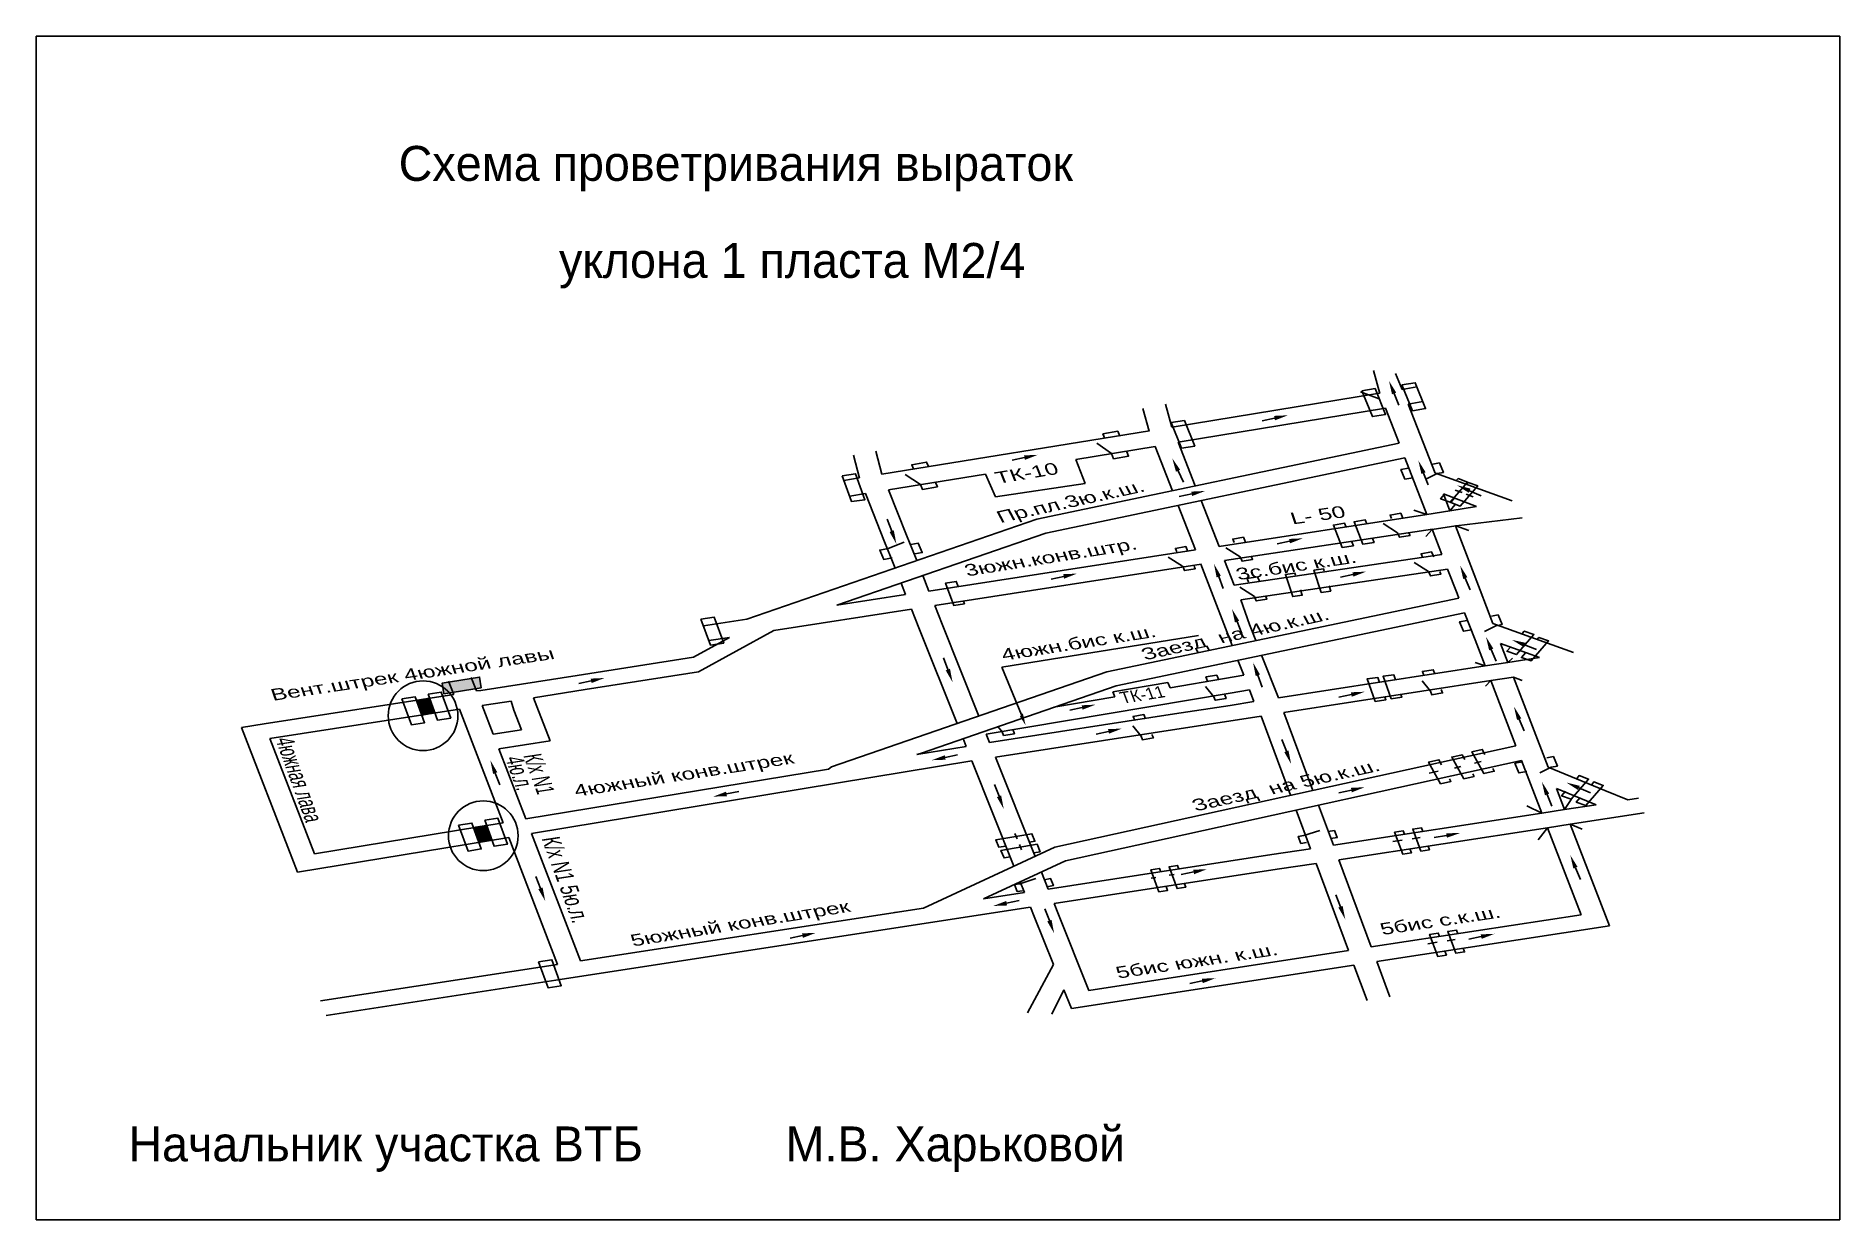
# Model space of a CAD drawing. Header units: millimetres. Extents: x 1633 to 1892, y 210 to 380.
import ezdxf

# ---------------------------------------------------------------- set-up
doc = ezdxf.new("R2010")
doc.units = ezdxf.units.MM
for name, color, linetype in [('ВМП', 7, 'Continuous'), ('ДЛИНЫВЫРАБОТОК', 7, 'Continuous'), ('названия', 7, 'Continuous'), ('СТРЕЛКИ', 7, 'Continuous'), ('ЦВГЛПЕР', 7, 'Continuous')]:
    doc.layers.add(name, color=color, linetype=linetype)

msp = doc.modelspace()

# ---------------------------------------------------------------- hatches: boundary and pattern name
for points in [[(1687.82, 284.35), (1688.58, 282.25), (1690.44, 282.55), (1689.68, 284.66)], [(1696.75, 264.02), (1698.62, 264.31), (1697.86, 266.41), (1696.26, 266.17), (1695.98, 266.12)]]:
    msp.add_hatch(color=1).paths.add_polyline_path(points)
at = {"layer": 'ЦВГЛПЕР', "extrusion": (0, -0.766044, 0.642788)}
for points in [[(1824.76, 871.87), (1826.65, 872.37), (1825.15, 878.11), (1823.26, 877.61)], [(1830.5, 868.26), (1832.38, 868.75), (1830.89, 874.49), (1829, 874)], [(1797.42, 868.96), (1799.31, 869.45), (1797.82, 875.19), (1795.93, 874.7)], [(1750.15, 877.44), (1752.05, 877.88), (1750.71, 883.66), (1748.81, 883.22)], [(1729.92, 830.29), (1731.82, 830.74), (1730.47, 836.51), (1728.57, 836.07)], [(1687.08, 822.95), (1688.98, 823.4), (1687.63, 829.17), (1685.73, 828.73)], [(1690.81, 823.39), (1692.71, 823.83), (1691.36, 829.61), (1689.46, 829.16)], [(1695.2, 811.33), (1697.1, 811.78), (1695.75, 817.55), (1693.85, 817.11)], [(1698.93, 811.76), (1700.83, 812.21), (1699.48, 817.98), (1697.58, 817.54)], [(1706.66, 798.74), (1708.56, 799.19), (1707.21, 804.96), (1705.31, 804.52)]]:
    msp.add_hatch(color=3, dxfattribs=at).paths.add_polyline_path(points)
at = {"layer": 'ЦВГЛПЕР'}
msp.add_hatch(color=3, dxfattribs=at).paths.add_polyline_path([(1691.49, 286.83), (1691.73, 285.29), (1697.09, 286.13), (1696.85, 287.68)])

# ---------------------------------------------------------------- linework, layer by layer
for p, q in [((1891.74, 379.52), (1633.31, 379.52)), ((1633.31, 375.22), (1633.31, 379.52)), ((1891.74, 209.92), (1891.74, 379.52)), ((1633.31, 375.22), (1633.31, 209.92)), ((1825.81, 328.31, 428.04), (1824.9, 331.59, -414.3)), ((1792.76, 322.91, 428.04), (1791.86, 326.19, -414.3)), ((1796.02, 323.5, 428.04), (1795.12, 326.78, -414.3)), ((1751.3, 316.2, 428.04), (1750.4, 319.48, -414.3)), ((1754.5, 316.78, 849.21), (1753.6, 320.06, 6.87)), ((1837.64, 314.12, 6.87), (1836.63, 314.49, 6.87)), ((1839.19, 313.52, 6.87), (1838.18, 313.89, 6.87)), ((1836.78, 309.36, 6.87), (1846.21, 310.5, 6.87)), ((1727.51, 290.53, 5.42), (1732.67, 293.37, 6.5)), ((1728.23, 288.42, 2.77), (1739.01, 294.36, 5.02)), ((1771.68, 289.09, 828.05), (1799.86, 293.64, 6.87)), ((1710.82, 287.94, 822.42), (1727.51, 290.53, 825.51)), ((1711.96, 285.9, 819.99), (1728.23, 288.42, 823)), ((1693.14, 285.19, 819.15), (1666.01, 280.97, 814.12)), ((1689.68, 284.66, 842.34), (1687.82, 284.35, 842.78)), ((1690.44, 282.55, 839.84), (1689.68, 284.66, 842.34)), ((1697.01, 285.79, 819.86), (1696.4, 285.7, 818.57)), ((1705.04, 283.48, 805.08), (1704.55, 284.74, 806.58)), ((1693.95, 283.1, 816.65), (1666.82, 278.88, 811.63)), ((1688.58, 282.25, 840.28), (1690.44, 282.55, 839.84)), ((1697.83, 283.7, 817.37), (1697.21, 283.6, 817.26)), ((1697.83, 283.7, 817.37), (1701.36, 284.25, 818.02)), ((1701.77, 282.97, 804.47), (1701.36, 284.25, 818.02)), ((1666.01, 280.97, 806.53), (1662.75, 280.47, 808.35)), ((1849.04, 268.2, 791.3), (1846.88, 269.24, 6.87)), ((1852.3, 268.7, 791.9), (1853.22, 270.15, 6.87)), ((1695.94, 266.29, 842.61), (1696.7, 264.19, 840.1)), ((1697.86, 266.41, 842.13), (1696.26, 266.17, 774.37)), ((1698.56, 264.47, 839.63), (1697.8, 266.57, 842.13)), ((1849.04, 268.2, 791.3), (1852.3, 268.7, 791.9)), ((1849.85, 266.1, 788.81), (1853.11, 266.62, 789.43)), ((1853.11, 266.6, 789.4), (1858.73, 252.05, 772.06)), ((1853.11, 266.6, 789.4), (1854.83, 265.88, 6.87)), ((1849.85, 266.1, 788.81), (1848.53, 264.38, 6.87)), ((1849.85, 266.1, 788.81), (1854.65, 253.64, 773.96)), ((1669.93, 261.83, 783.71), (1670.74, 259.73, 781.22)), ((1819.95, 261.51, 783.33), (1824.6, 249.03, 768.46)), ((1793.05, 258.88, 6.87), (1793.75, 259, 6.87)), ((1795.66, 259.31, 6.87), (1796.35, 259.43, 6.87)), ((1816.68, 261, 782.73), (1821.34, 248.52, 767.86)), ((1774.91, 256.81, 777.73), (1774.91, 256.81, 777.73)), ((1774.91, 256.81, 777.73), (1774.91, 256.81, 777.73)), ((1774.91, 256.81, 777.73), (1774.91, 256.81, 777.73)), ((1756.59, 253.99, 774.37), (1756.31, 253.95, 842.61)), ((1776.3, 253.38, 638.58), (1775.76, 254.72, 692.92)), ((1776.3, 253.38, 638.58), (1779.08, 246.5, 359.42)), ((1779.69, 253.9, 774.27), (1779.19, 255.24, 775.87)), ((1779.69, 253.9, 774.27), (1784.13, 242.81, 761.05)), ((1821.34, 248.52, 769.54), (1784.13, 242.81, 781.84)), ((1821.34, 248.52, 769.54), (1821.34, 248.52, 769.54)), ((1779.08, 246.5, 6.87), (1775.33, 239.57, 6.87)), ((1822.12, 246.43, 765.36), (1781.63, 240.2, 779.84)), ((1822.12, 246.43, 766.85), (1824.01, 241.36, 760.38)), ((1825.39, 246.93, 765.96), (1827.27, 241.86, 759.92)), ((1780.55, 242.87, 6.87), (1778.85, 239.4, 6.87)), ((1780.55, 242.87, 211.81), (1781.63, 240.2, 103.7)), ((1633.31, 209.92), (1891.74, 209.92))]:
    msp.add_line(p, q)
at = {"extrusion": (0, -0.766044, 0.642788)}
for p, q in [((1828.07, 331.17, 866.36), (1829.01, 328.89, 863.64)), ((1796.06, 323.49, 857.21), (1825.8, 328.37, 863.01)), ((1823.06, 328.56, 869.68), (1825.74, 327.55, 868.49)), ((1829.01, 328.89, 863.64), (1831.13, 329.25, 864.07)), ((1796.91, 321.35, 854.65), (1826.63, 326.22, 860.45)), ((1828.58, 321.2, 854.47), (1826.63, 326.22, 860.45)), ((1829.87, 326.8, 861.14), (1831.98, 327.16, 861.57)), ((1833.77, 316.92, 849.37), (1829.87, 326.8, 861.14)), ((1792.83, 322.97, 856.58), (1754.5, 316.78, 849.21)), ((1776.67, 310.31, 841.49), (1828.58, 321.2, 854.47)), ((1793.64, 320.7, 853.88), (1782.25, 318.86, 851.69)), ((1787.36, 319.74, 852.74), (1785.29, 321.19, 854.46)), ((1796.11, 314.39, 846.35), (1793.64, 320.7, 853.88)), ((1799.38, 315.07, 847.17), (1796.91, 321.35, 854.65)), ((1777.99, 308.31, 839.12), (1829.39, 319.1, 851.97)), ((1783.59, 315.4, 847.55), (1782.25, 318.86, 851.69)), ((1832.54, 310.98, 842.29), (1829.39, 319.1, 851.97)), ((1751.22, 316.23, 848.55), (1749.05, 315.87, 848.11)), ((1769.35, 316.78, 849.2), (1755.41, 314.53, 846.52)), ((1760, 315.27, 847.4), (1757.8, 316.71, 849.12)), ((1769.35, 316.78, 849.2), (1770.74, 313.49, 845.28)), ((1770.74, 313.49, 845.28), (1783.59, 315.4, 847.55)), ((1834.04, 316.85, 849.28), (1832.43, 316.03, 848.31)), ((1833.79, 316.91, 849.36), (1833.77, 316.92, 849.37)), ((1833.79, 316.91, 849.36), (1844.79, 312.92, 844.6)), ((1752.12, 313.97, 845.86), (1749.87, 313.6, 845.41)), ((1754.87, 307.07, 837.64), (1752.12, 313.97, 845.86)), ((1758.01, 308.04, 838.78), (1755.41, 314.53, 846.52)), ((1802.79, 306.42, 836.86), (1800.21, 312.98, 844.67)), ((1834.94, 313.95, 845.83), (1839.68, 312.11, 843.64)), ((1834.94, 313.95, 845.83), (1835.87, 311.51, 842.92)), ((1735.14, 295.98, 824.41), (1776.67, 310.31, 841.49)), ((1799.42, 305.92, 836.26), (1796.93, 312.29, 843.85)), ((1802.79, 306.42, 836.86), (1832.54, 310.98, 842.29)), ((1832.54, 310.98, 842.29), (1830.71, 311.62, 843.05)), ((1832.54, 310.98, 842.29), (1835.87, 311.51, 842.92)), ((1835.87, 311.51, 842.92), (1836.65, 312.47, 844.06)), ((1835.87, 311.51, 842.92), (1839.68, 312.11, 843.64)), ((1748.05, 297.98, 826.8), (1777.99, 308.31, 839.12)), ((1758.85, 305.94, 836.28), (1758.01, 308.04, 838.78)), ((1803.58, 304.39, 834.44), (1833.36, 308.86, 839.76)), ((1828.35, 308.34, 836.79), (1826.29, 309.67, 838.37)), ((1833.33, 308.85, 839.76), (1832.41, 307.83, 838.54)), ((1834.71, 305.27, 835.49), (1833.32, 308.86, 839.76)), ((1833.33, 308.85, 839.76), (1836.72, 309.36, 840.36)), ((1836.7, 309.36, 840.36), (1836.67, 309.35, 840.35)), ((1840.2, 300.15, 829.38), (1836.67, 309.35, 840.35)), ((1836.7, 309.36, 840.36), (1836.72, 309.36, 840.36)), ((1836.72, 309.36, 840.36), (1838.59, 308.71, 839.58)), ((1755.72, 304.96, 835.12), (1754.87, 307.07, 837.64)), ((1755.38, 306.09, 836.46), (1757.67, 307.04, 837.6)), ((1756.38, 303.31, 833.15), (1755.72, 304.96, 835.12)), ((1759.47, 304.37, 834.42), (1758.85, 305.94, 836.28)), ((1761.23, 299.99, 829.19), (1799.42, 305.92, 836.26)), ((1805.81, 304.91, 836.79), (1803.74, 306.23, 838.37)), ((1804.95, 300.85, 830.22), (1834.71, 305.27, 835.49)), ((1762.05, 297.94, 826.75), (1800.21, 303.87, 833.82)), ((1797.57, 303.57, 828.6), (1795.51, 304.89, 830.18)), ((1800.18, 303.87, 833.82), (1803.71, 294.72, 822.91)), ((1803.55, 304.4, 834.44), (1804.95, 300.85, 830.22)), ((1805.89, 298.76, 827.73), (1835.53, 303.16, 832.98)), ((1832.79, 302.8, 836.79), (1830.72, 304.12, 838.37)), ((1836.89, 299.66, 828.8), (1835.53, 303.16, 832.98)), ((1757.89, 299.51, 828.63), (1757.23, 301.15, 830.58)), ((1761.23, 299.99, 829.19), (1760.34, 302.22, 831.86)), ((1807.85, 299.22, 836.79), (1805.79, 300.55, 838.37)), ((1840.2, 300.15, 829.38), (1842.03, 295.37, 823.69)), ((1758.72, 297.42, 826.13), (1739.01, 294.36, 822.48)), ((1757.89, 299.51, 828.63), (1748.05, 297.98, 826.8)), ((1759.79, 294.73, 822.93), (1758.72, 297.42, 826.13)), ((1763.12, 295.27, 823.57), (1762.05, 297.94, 826.75)), ((1786.72, 288.44, 815.43), (1837.14, 299.01, 828.03)), ((1807.16, 295.23, 823.52), (1805.89, 298.76, 827.73)), ((1836.89, 299.66, 828.8), (1837.14, 299.01, 828.03)), ((1735.14, 295.98, 824.41), (1728.93, 295.01, 823.26)), ((1759.79, 294.73, 822.93), (1765.26, 281.03, 806.6)), ((1763.12, 295.27, 823.57), (1768.39, 282.11, 807.89)), ((1788.05, 286.44, 813.05), (1837.95, 296.91, 825.53)), ((1804.69, 292.21, 819.92), (1803.71, 294.72, 822.91)), ((1808.07, 292.92, 820.76), (1807.16, 295.23, 823.52)), ((1837.95, 296.91, 825.53), (1839.46, 293.02, 820.89)), ((1842.44, 295.05, 823.31), (1840.82, 294.24, 822.34)), ((1842.03, 295.37, 823.69), (1853.56, 291.23, 818.76)), ((1732.67, 293.37, 821.31), (1729.69, 292.91, 820.76)), ((1808.13, 292.93, 820.78), (1808.1, 292.93, 820.78)), ((1839.46, 293.02, 820.89), (1840.91, 289.28, 816.43)), ((1843.13, 292.49, 820.26), (1844.17, 289.79, 817.03)), ((1843.13, 292.49, 820.26), (1848.72, 290.49, 817.87)), ((1806.33, 287.95, 814.84), (1805.5, 290.11, 817.41)), ((1811.3, 284.71, 810.99), (1808.89, 290.82, 818.26)), ((1808.91, 290.77, 818.21), (1808.95, 290.77, 818.21)), ((1840.91, 289.28, 816.43), (1839.46, 289.76, 817)), ((1840.91, 289.28, 816.43), (1844.17, 289.79, 817.03)), ((1844.17, 289.79, 817.03), (1848.72, 290.49, 817.87)), ((1844.17, 289.79, 817.03), (1844.84, 290.39, 817.75)), ((1693.14, 285.19, 811.56), (1692.4, 287.11, 813.85)), ((1696.4, 285.7, 812.16), (1695.66, 287.62, 814.45)), ((1710.82, 287.94, 822.42), (1697.01, 285.79, 819.86)), ((1747.29, 274.83, 799.21), (1786.72, 288.44, 815.43)), ((1787.57, 285.6, 812.04), (1795.47, 286.93, 813.63)), ((1795.77, 286.17, 812.72), (1795.47, 286.93, 813.63)), ((1795.77, 286.17, 812.72), (1803.55, 287.48, 814.28)), ((1803.55, 287.48, 814.28), (1806.33, 287.95, 814.84)), ((1811.3, 284.71, 810.99), (1840.91, 289.28, 816.43)), ((1841.71, 287.18, 813.92), (1812.09, 282.6, 808.47)), ((1833.06, 285.66, 812.12), (1831.88, 287.14, 813.88)), ((1841.71, 287.18, 813.92), (1840.95, 286.38, 812.98)), ((1841.71, 287.18, 813.92), (1844.98, 287.68, 814.52)), ((1841.71, 287.18, 813.92), (1845.32, 277.84, 802.8)), ((1844.97, 287.68, 814.52), (1846.2, 287.22, 813.97)), ((1844.98, 287.68, 814.52), (1849.96, 274.77, 799.14)), ((1711.96, 285.9, 819.99), (1704.55, 284.74, 818.61)), ((1760.14, 276.81, 801.57), (1788.05, 286.44, 813.05)), ((1769.44, 279.5, 804.77), (1804.36, 285.37, 811.77)), ((1779.14, 283.37, 809.39), (1787.87, 284.84, 811.14)), ((1787.57, 285.6, 812.04), (1787.87, 284.84, 811.14)), ((1802.04, 284.88, 811.19), (1800.87, 286.36, 812.95)), ((1804.36, 285.37, 811.77), (1807.15, 285.84, 812.33)), ((1807.79, 284.17, 810.34), (1807.15, 285.84, 812.33)), ((1700.22, 266.82, 789.66), (1693.95, 283.1, 809.06)), ((1698.8, 279.49, 804.77), (1697.21, 283.6, 809.67)), ((1702.87, 280.12, 801.08), (1701.77, 282.97, 804.47)), ((1706.94, 278.54, 799.19), (1705.04, 283.48, 805.08)), ((1796.43, 282.42, 808.25), (1769.91, 278.32, 803.37)), ((1808.82, 282.1, 807.87), (1770.75, 276.22, 800.87)), ((1796.43, 282.42, 808.25), (1804.38, 283.64, 809.71)), ((1807.79, 284.17, 810.34), (1804.38, 283.64, 809.71)), ((1808.82, 282.1, 807.87), (1813.05, 270.75, 794.34)), ((1812.09, 282.6, 808.47), (1816.24, 271.45, 795.18)), ((1669.93, 261.83, 783.71), (1662.75, 280.47, 805.93)), ((1702.87, 280.12, 820.81), (1698.8, 279.49, 820.06)), ((1769.91, 278.32, 803.37), (1769.44, 279.5, 804.77)), ((1771.72, 279.83, 805.16), (1771.1, 280.6, 806.08)), ((1791.62, 279.22, 804.45), (1790.44, 280.7, 806.2)), ((1673.18, 262.36, 784.35), (1666.82, 278.88, 804.04)), ((1706.94, 278.54, 818.92), (1699.6, 277.4, 817.56)), ((1703.47, 267.36, 790.3), (1699.6, 277.4, 802.27)), ((1766.56, 277.76, 802.7), (1759.51, 276.59, 801.31)), ((1760.14, 276.81, 801.57), (1759.51, 276.59, 801.31)), ((1766.56, 277.76, 802.7), (1766.11, 278.88, 804.03)), ((1845.32, 277.84, 802.8), (1794.27, 266.62, 789.42)), ((1746.85, 274.51, 798.83), (1703.47, 267.36, 790.3)), ((1767.39, 275.67, 800.21), (1704.28, 265.26, 787.81)), ((1747.29, 274.83, 799.21), (1746.85, 274.51, 798.83)), ((1767.39, 275.67, 800.21), (1773.4, 260.6, 782.25)), ((1770.75, 276.22, 800.87), (1776.44, 262.01, 783.93)), ((1846.13, 275.74, 800.29), (1795.35, 264.57, 786.99)), ((1832.91, 273.93, 850.53), (1834.2, 274.21, 850.86)), ((1836.52, 274.63, 851.36), (1837.44, 274.86, 851.63)), ((1839.4, 275.38, 852.25), (1840.32, 275.61, 852.53)), ((1846.13, 275.74, 800.29), (1849.04, 268.2, 791.3)), ((1850.37, 274.77, 799.14), (1848.75, 273.95, 798.16)), ((1849.96, 274.77, 799.14), (1858.07, 271.44, 795.17)), ((1851.14, 271.72, 795.51), (1852.3, 268.7, 791.9)), ((1851.14, 271.72, 795.51), (1856.26, 269.62, 793)), ((1858.07, 271.44, 795.17), (1861.35, 270.09, 793.56)), ((1817.03, 269.34, 792.67), (1819.17, 263.61, 785.83)), ((1852.3, 268.7, 791.9), (1856.82, 269.39, 792.73)), ((1856.26, 269.62, 793), (1856.82, 269.39, 792.73)), ((1861.35, 270.09, 793.56), (1862.88, 270.32, 793.84)), ((1700.22, 266.82, 789.66), (1673.18, 262.36, 784.35)), ((1794.27, 266.62, 789.42), (1779.25, 263.31, 785.48)), ((1813.84, 268.64, 791.83), (1815.9, 263.1, 785.24)), ((1819.17, 263.61, 785.83), (1849.04, 268.2, 791.3)), ((1853.11, 266.6, 789.4), (1863.68, 268.22, 791.34)), ((1701.03, 264.72, 787.17), (1670.74, 259.73, 781.22)), ((1708.03, 246.53, 765.48), (1701.03, 264.72, 787.17)), ((1711.3, 247.03, 766.08), (1704.28, 265.26, 787.81)), ((1773.87, 264.51, 786.91), (1773.55, 265.3, 787.85)), ((1774.5, 262.92, 785.02), (1774.19, 263.71, 785.96)), ((1795.35, 264.57, 786.99), (1780.81, 261.38, 783.18)), ((1814.92, 264.99, 787.48), (1817.22, 265.73, 788.37)), ((1819.95, 261.51, 783.33), (1849.85, 266.1, 788.81)), ((1827.68, 264.13, 786.46), (1829.03, 264.34, 786.71)), ((1830.44, 264.53, 786.94), (1831.61, 264.72, 787.17)), ((1760.47, 254.59, 775.08), (1779.25, 263.31, 785.48)), ((1769.03, 255.9, 776.65), (1780.81, 261.38, 783.18)), ((1810.36, 262.25, 784.22), (1778.32, 257.33, 778.35)), ((1810.36, 262.25, 784.22), (1815.9, 263.1, 785.24)), ((1774.26, 258.09, 779.26), (1776.56, 258.84, 780.15)), ((1777.34, 259.76, 781.25), (1778.32, 257.33, 778.35)), ((1811.14, 260.15, 781.72), (1779.19, 255.24, 775.87)), ((1811.14, 260.15, 781.72), (1816.68, 261, 782.73)), ((1769.03, 255.9, 776.65), (1774.91, 256.81, 777.73)), ((1774.3, 258.35, 779.57), (1774.91, 256.81, 777.73)), ((1775.75, 254.72, 775.24), (1708.41, 244.37, 762.91)), ((1760.46, 254.59, 775.08), (1711.3, 247.03, 766.08)), ((1824.6, 249.03, 795.63), (1854.65, 253.64, 801.14)), ((1825.39, 246.93, 793.13), (1858.73, 252.05, 799.24)), ((1832.7, 249.48, 786.46), (1834.05, 249.69, 786.71)), ((1835.46, 249.89, 786.94), (1836.62, 250.08, 787.17)), ((1708.03, 246.53, 765.48), (1674.08, 241.31, 759.27)), ((1711.3, 247.03, 766.08), (1711.3, 247.03, 766.08)), ((1708.41, 244.37, 762.91), (1674.86, 239.21, 756.76))]:
    msp.add_line(p, q, dxfattribs=at)
at = {"extrusion": (0.72138, -0.257751, 0.642788)}
msp.add_line((1774.47, 282.27, 822.17), (1771.68, 289.09, 828.05), dxfattribs=at)
at = {"extrusion": (0, -0.766044, 0.642788)}
for points, elevation in [([(1823.26, 877.61), (1825.15, 878.11), (1826.65, 872.37), (1824.76, 871.87)], 307.33), ([(1829, 874), (1830.89, 874.49), (1832.38, 868.75), (1830.5, 868.26)], 303.19), ([(1795.93, 874.7), (1797.82, 875.19), (1799.31, 869.45), (1797.42, 868.96)], 310.81), ([(1748.81, 883.22), (1750.71, 883.66), (1752.05, 877.88), (1750.15, 877.44)], 327.9), ([(1728.57, 836.07), (1730.47, 836.51), (1731.82, 830.74), (1729.92, 830.29)], 315.16), ([(1685.73, 828.73), (1687.63, 829.17), (1688.98, 823.4), (1687.08, 822.95)], 323.91), ([(1689.46, 829.16), (1691.36, 829.61), (1692.71, 823.83), (1690.81, 823.39)], 323.39), ([(1693.85, 817.11), (1695.75, 817.55), (1697.1, 811.78), (1695.2, 811.33)], 337.76), ([(1697.58, 817.55), (1699.48, 817.99), (1700.83, 812.22), (1698.93, 811.77)], 337.23), ([(1705.31, 804.52), (1707.21, 804.96), (1708.56, 799.19), (1706.66, 798.74)], 352.76)]:
    msp.add_lwpolyline(points, close=True, dxfattribs=dict(at, elevation=elevation))
for points, elevation in [([(1786.43, 862.08), (1786.16, 863.07), (1788.28, 863.67), (1788.59, 862.57)], 303.19), ([(1759.03, 855.29), (1758.76, 856.23), (1760.89, 856.82), (1761.17, 855.85)], 303.19), ([(1789.56, 859.11), (1789.82, 858.16), (1787.69, 857.57), (1787.36, 858.76)], 303.19), ([(1833.42, 856.37), (1834.37, 856.63), (1834.94, 854.49), (1834.04, 854.25)], 303.19), ([(1762.13, 852.38), (1762.43, 851.32), (1760.3, 850.72), (1760, 851.79)], 303.19), ([(1830.54, 853.31), (1829.42, 853.01), (1828.85, 855.14), (1829.95, 855.44)], 303.19), ([(1836.73, 852.6), (1837.03, 853.13), (1838.4, 852.37), (1835.9, 847.89), (1834.53, 848.65), (1835.1, 849.67)], 303.19), ([(1838.18, 851.73), (1838.48, 852.27), (1839.85, 851.5), (1837.35, 847.02), (1835.98, 847.78), (1836.55, 848.8)], 303.19), ([(1824.78, 839.78), (1825, 838.92), (1823.4, 838.51), (1822.13, 843.52), (1823.73, 843.93), (1823.95, 843.05)], 303.19), ([(1827.51, 842.44), (1827.3, 843.21), (1828.81, 843.61), (1829.12, 842.49)], 301.68), ([(1804.97, 840.23), (1804.76, 841), (1806.27, 841.4), (1806.57, 840.28)], 304.31), ([(1821.82, 839.04), (1822.03, 838.18), (1820.44, 837.77), (1819.17, 842.78), (1820.77, 843.19), (1820.99, 842.31)], 303.19), ([(1829.99, 839.24), (1830.15, 838.66), (1828.63, 838.25), (1828.37, 839.23)], 301.68), ([(1755.96, 835.46), (1754.76, 835.13), (1754.19, 837.19), (1755.38, 837.52)], 303.19), ([(1758.62, 838.41), (1759.69, 838.71), (1760.26, 836.65), (1759.2, 836.36)], 303.19), ([(1796.73, 833.09), (1796.53, 833.86), (1798.04, 834.27), (1798.34, 833.15)], 300.07), ([(1831.95, 838.87), (1831.74, 839.64), (1833.25, 840.05), (1833.55, 838.93)], 305.92), ([(1799.21, 829.9), (1799.37, 829.31), (1797.86, 828.91), (1797.59, 829.89)], 300.07), ([(1807.45, 837.04), (1807.6, 836.45), (1806.09, 836.04), (1805.83, 837.02)], 304.31), ([(1814.47, 828.31), (1814.72, 827.14), (1813.35, 826.85), (1812.29, 831.79), (1813.66, 832.09), (1813.76, 831.61)], 303.19), ([(1818.55, 829.25), (1818.8, 828.07), (1817.43, 827.78), (1816.37, 832.72), (1817.74, 833.02), (1817.84, 832.55)], 303.19), ([(1834.43, 835.68), (1834.58, 835.09), (1833.07, 834.69), (1832.81, 835.67)], 305.92), ([(1766.17, 813.26), (1766.31, 812.67), (1764.78, 812.31), (1763.62, 817.31), (1765.14, 817.66), (1765.41, 816.53)], 292.66), ([(1807.01, 836.57), (1806.8, 837.35), (1808.31, 837.75), (1808.62, 836.63)], 308.66), ([(1809.49, 833.38), (1809.65, 832.8), (1808.13, 832.39), (1807.87, 833.37)], 308.66), ([(1838.94, 819.41), (1837.82, 819.11), (1837.25, 821.24), (1838.35, 821.54)], 303.19), ([(1841.82, 822.47), (1842.77, 822.73), (1843.34, 820.59), (1842.44, 820.35)], 303.19), ([(1846.23, 818.6), (1846.52, 819.13), (1847.89, 818.37), (1845.39, 813.89), (1844.03, 814.65), (1844.59, 815.67)], 303.19), ([(1848.33, 817.2), (1848.62, 817.73), (1849.99, 816.97), (1847.49, 812.49), (1846.12, 813.25), (1846.69, 814.27)], 303.19), ([(1801.14, 808.01), (1800.9, 808.92), (1802.46, 809.32), (1802.7, 808.41)], 303.19), ([(1826.56, 804.43), (1826.7, 803.83), (1825.17, 803.48), (1824.01, 808.47), (1825.53, 808.83), (1825.8, 807.7)], 303.19), ([(1828.84, 805.01), (1828.98, 804.42), (1827.46, 804.07), (1826.29, 809.06), (1827.82, 809.42), (1828.08, 808.28)], 303.19), ([(1832.15, 809.22), (1831.92, 810.14), (1833.48, 810.54), (1833.71, 809.62)], 303.19), ([(1803.6, 804.92), (1803.8, 804.15), (1802.25, 803.74), (1802.04, 804.52)], 303.19), ([(1834.62, 806.13), (1834.82, 805.36), (1833.26, 804.96), (1833.06, 805.74)], 303.19), ([(1790.71, 799.21), (1790.48, 800.12), (1792.03, 800.52), (1792.27, 799.61)], 303.19), ([(1773.28, 797.05), (1773.48, 796.28), (1771.92, 795.88), (1771.72, 796.66)], 303.19), ([(1793.18, 796.12), (1793.38, 795.35), (1791.82, 794.94), (1791.62, 795.72)], 303.19), ([(1839.13, 827.47), (1839.33, 826.89), (1837.86, 826.37), (1836.14, 831.2), (1837.62, 831.73), (1838.01, 830.63)], 336.87), ([(1842, 828.64), (1842.21, 828.06), (1840.73, 827.54), (1839.02, 832.38), (1840.49, 832.9), (1840.88, 831.8)], 336.87), ([(1835.8, 826.34), (1836.01, 825.77), (1834.53, 825.25), (1832.82, 830.08), (1834.29, 830.61), (1834.68, 829.51)], 336.87), ([(1846.87, 787.85), (1845.75, 787.55), (1845.17, 789.68), (1846.28, 789.98)], 303.19), ([(1849.75, 790.92), (1850.69, 791.17), (1851.27, 789.04), (1850.37, 788.79)], 303.19), ([(1854.08, 805.29), (1854.37, 805.83), (1855.74, 805.06), (1853.24, 800.58), (1851.87, 801.34), (1852.44, 802.36)], 319.05), ([(1856.18, 803.89), (1856.47, 804.43), (1857.84, 803.66), (1855.34, 799.18), (1853.97, 799.94), (1854.54, 800.96)], 319.05), ([(1772.26, 771.21), (1771.25, 770.95), (1770.81, 772.62), (1775.98, 773.99), (1776.42, 772.32), (1775.63, 772.11)], 303.19), ([(1772.87, 768.83), (1771.99, 768.6), (1771.55, 770.27), (1776.72, 771.64), (1777.16, 769.97), (1776.24, 769.73)], 303.19), ([(1815.31, 772.01), (1814.53, 771.81), (1814.14, 773.37), (1814.92, 773.57)], 303.19), ([(1818.4, 774.46), (1819.32, 774.7), (1819.72, 773.14), (1818.8, 772.9)], 303.19), ([(1830.13, 770.59), (1830.34, 769.72), (1829.1, 769.43), (1827.94, 774.31), (1829.18, 774.61), (1829.36, 773.86)], 303.19), ([(1832.75, 771.22), (1832.94, 770.41), (1831.7, 770.12), (1830.54, 775), (1831.78, 775.3), (1831.97, 774.49)], 303.19), ([(1777.74, 763.74), (1778.66, 763.97), (1779.06, 762.41), (1778.14, 762.18)], 303.19), ([(1795.22, 762.22), (1795.42, 761.35), (1794.18, 761.06), (1793.02, 765.94), (1794.26, 766.24), (1794.44, 765.49)], 303.19), ([(1797.83, 762.85), (1798.02, 762.04), (1796.78, 761.74), (1795.62, 766.63), (1796.86, 766.93), (1797.05, 766.11)], 303.19), ([(1774.65, 761.29), (1773.88, 761.09), (1773.48, 762.65), (1774.26, 762.85)], 303.19), ([(1835.15, 761.18), (1835.36, 760.31), (1834.12, 760.01), (1832.96, 764.9), (1834.2, 765.19), (1834.38, 764.45)], 314.41), ([(1837.77, 761.81), (1837.96, 761), (1836.72, 760.7), (1835.56, 765.59), (1836.8, 765.88), (1836.99, 765.07)], 314.41)]:
    msp.add_lwpolyline(points, dxfattribs=dict(at, elevation=elevation))
at = {"elevation": 6.87}
msp.add_lwpolyline([(1697.09, 286.13), (1691.73, 285.29), (1691.49, 286.83), (1696.85, 287.68)], close=True, dxfattribs=at)
at = {"color": 1}
for centre in [(1688.75, 282.15, 6.87), (1697.38, 264.96, 6.87)]:
    msp.add_circle(centre, 4.99, dxfattribs=at)
at = {"extrusion": (0.72138, -0.257751, 0.642788)}
msp.add_solid([(862.59, -383.03, 1735.8), (863.14, -383.43, 1735.8), (861.67, -384.9, 1735.8)], dxfattribs=at)
at = {"layer": 'ВМП'}
msp.add_line((1774.91, 256.81, 777.73), (1774.91, 256.81, 777.73), dxfattribs=at)
msp.add_line((1774.91, 256.81, 777.73), (1774.91, 256.81, 777.73), dxfattribs=at)
msp.add_line((1774.91, 256.81, 777.73), (1774.91, 256.81, 777.73), dxfattribs=at)
msp.add_line((1774.91, 256.81, 777.73), (1774.91, 256.81, 777.73), dxfattribs=at)
at = {"layer": 'СТРЕЛКИ', "color": 5}
for p, q in [((1827.87, 328.33, 6.87), (1828.56, 326.64, 6.87)), ((1832.08, 316.92, 6.87), (1832.77, 315.23, 6.87)), ((1798.88, 313.94, 6.87), (1797.09, 313.57, 6.87)), ((1838.69, 314.39, 6.87), (1840.36, 313.67, 6.87)), ((1838.07, 301.86, 6.87), (1838.76, 300.17, 6.87)), ((1841.78, 291.65, 6.87), (1842.48, 289.97, 6.87)), ((1712.84, 287.16, 6.87), (1711.06, 286.78, 6.87)), ((1845.78, 281.66, 6.87), (1846.48, 279.97, 6.87)), ((1849.78, 270.88, 6.87), (1850.48, 269.19, 6.87)), ((1853.85, 260.38, 6.87), (1854.55, 258.69, 6.87)), ((1840.35, 250.51, 6.87), (1838.56, 250.13, 6.87)), ((1800.39, 244.16, 6.87), (1798.6, 243.78, 6.87))]:
    msp.add_line(p, q, dxfattribs=at)
at = {"layer": 'СТРЕЛКИ', "color": 1}
for p, q in [((1810.73, 324.79, -822.69), (1808.95, 324.41, -822.69)), ((1774.92, 319.13, 6.87), (1773.13, 318.75, 6.87)), ((1796.92, 317.25, 6.87), (1797.69, 315.6, 6.87)), ((1755.89, 308.59, 6.87), (1755.25, 310.3, 6.87)), ((1812.88, 307.16, 6.87), (1811.1, 306.79, 6.87)), ((1821.96, 302.4, 6.87), (1820.18, 302.02, 6.87)), ((1780.53, 302.11, 6.87), (1778.75, 301.73, 6.87)), ((1802.74, 302.08, 6.87), (1803.38, 300.38, 6.87)), ((1805.37, 295.64, 6.87), (1806.05, 293.95, 6.87)), ((1846.57, 292.3, 6.87), (1848.26, 291.62, 6.87)), ((1763.94, 288.77, 6.87), (1763.3, 290.47, 6.87)), ((1808.35, 287.95, 6.87), (1808.99, 286.24, 6.87)), ((1821.75, 285.19, 6.87), (1819.96, 284.82, 6.87)), ((1783.17, 283.34, 6.87), (1781.39, 282.96, 6.87)), ((1786.96, 279.91, 6.87), (1785.18, 279.53, 6.87)), ((1763.56, 276.17, 6.87), (1765.34, 276.54, 6.87)), ((1812.44, 277.06, 6.87), (1811.8, 278.77, 6.87)), ((1699.09, 273.94, 6.87), (1699.73, 272.23, 6.87)), ((1771.27, 270.61, 6.87), (1770.63, 272.32, 6.87)), ((1821.75, 271.5, 6.87), (1819.96, 271.13, 6.87)), ((1854.34, 271.81, 6.87), (1856.01, 271.1, 6.87)), ((1732.22, 270.95, 6.87), (1734.01, 271.32, 6.87)), ((1835.39, 265, 6.87), (1833.59, 264.69, 6.87)), ((1705.57, 257.42, 6.87), (1704.93, 259.13, 6.87)), ((1799.16, 259.77, 6.87), (1797.37, 259.39, 6.87)), ((1820.18, 254.79, 6.87), (1819.53, 256.49, 6.87)), ((1772.35, 255.29, 6.87), (1774.14, 255.66, 6.87)), ((1778.48, 252.8, 6.87), (1777.84, 254.5, 6.87)), ((1743.12, 250.65, 6.87), (1741.33, 250.27, 6.87))]:
    msp.add_line(p, q, dxfattribs=at)
at = {"layer": 'СТРЕЛКИ', "color": 5}
for points in [[(1828.17, 328.45, 6.87), (1827.57, 328.2, 6.87), (1827.13, 330.13, 6.87)], [(1832.38, 317.04, 6.87), (1831.78, 316.79, 6.87), (1831.34, 318.72, 6.87)], [(1798.94, 313.63, 6.87), (1798.81, 314.26, 6.87), (1800.79, 314.35, 6.87)], [(1838.82, 314.69, 6.87), (1838.56, 314.09, 6.87), (1836.89, 315.17, 6.87)], [(1838.37, 301.99, 6.87), (1837.77, 301.74, 6.87), (1837.33, 303.67, 6.87)], [(1842.08, 291.78, 6.87), (1841.48, 291.53, 6.87), (1841.04, 293.46, 6.87)], [(1712.91, 286.84, 6.87), (1712.77, 287.47, 6.87), (1714.75, 287.56, 6.87)], [(1846.09, 281.78, 6.87), (1845.48, 281.54, 6.87), (1845.04, 283.47, 6.87)], [(1850.09, 271, 6.87), (1849.48, 270.76, 6.87), (1849.04, 272.69, 6.87)], [(1854.15, 260.5, 6.87), (1853.55, 260.26, 6.87), (1853.11, 262.19, 6.87)], [(1840.41, 250.19, 6.87), (1840.28, 250.83, 6.87), (1842.26, 250.91, 6.87)], [(1800.46, 243.84, 6.87), (1800.32, 244.48, 6.87), (1802.3, 244.56, 6.87)]]:
    msp.add_solid(points, dxfattribs=at)
at = {"layer": 'СТРЕЛКИ', "color": 1}
for points in [[(1810.8, 324.47, -822.69), (1810.67, 325.11, -822.69), (1812.65, 325.19, -822.69)], [(1774.98, 318.81, 6.87), (1774.85, 319.45, 6.87), (1776.83, 319.53, 6.87)], [(1797.21, 317.39, 6.87), (1796.62, 317.11, 6.87), (1796.09, 319.02, 6.87)], [(1755.58, 308.48, 6.87), (1756.19, 308.71, 6.87), (1756.57, 306.76, 6.87)], [(1812.95, 306.85, 6.87), (1812.82, 307.48, 6.87), (1814.8, 307.57, 6.87)], [(1780.6, 301.79, 6.87), (1780.46, 302.43, 6.87), (1782.44, 302.51, 6.87)], [(1803.05, 302.2, 6.87), (1802.44, 301.97, 6.87), (1802.06, 303.91, 6.87)], [(1822.03, 302.08, 6.87), (1821.89, 302.71, 6.87), (1823.87, 302.8, 6.87)], [(1805.67, 295.76, 6.87), (1805.07, 295.52, 6.87), (1804.64, 297.46, 6.87)], [(1846.69, 292.6, 6.87), (1846.45, 291.99, 6.87), (1844.76, 293.02, 6.87)], [(1808.65, 288.06, 6.87), (1808.04, 287.83, 6.87), (1807.66, 289.78, 6.87)], [(1763.63, 288.65, 6.87), (1764.24, 288.88, 6.87), (1764.62, 286.94, 6.87)], [(1821.81, 284.87, 6.87), (1821.68, 285.51, 6.87), (1823.66, 285.59, 6.87)], [(1783.24, 283.02, 6.87), (1783.11, 283.65, 6.87), (1785.09, 283.74, 6.87)], [(1787.03, 279.59, 6.87), (1786.89, 280.23, 6.87), (1788.87, 280.31, 6.87)], [(1812.13, 276.95, 6.87), (1812.74, 277.17, 6.87), (1813.12, 275.23, 6.87)], [(1699.39, 274.05, 6.87), (1698.78, 273.82, 6.87), (1698.4, 275.76, 6.87)], [(1763.49, 276.49, 6.87), (1763.62, 275.85, 6.87), (1761.64, 275.78, 6.87)], [(1821.81, 271.18, 6.87), (1821.68, 271.82, 6.87), (1823.66, 271.91, 6.87)], [(1854.47, 272.11, 6.87), (1854.21, 271.52, 6.87), (1852.54, 272.59, 6.87)], [(1732.16, 271.27, 6.87), (1732.29, 270.63, 6.87), (1730.31, 270.56, 6.87)], [(1770.96, 270.5, 6.87), (1771.57, 270.73, 6.87), (1771.95, 268.78, 6.87)], [(1835.44, 264.68, 6.87), (1835.33, 265.32, 6.87), (1837.31, 265.34, 6.87)], [(1799.22, 259.45, 6.87), (1799.09, 260.09, 6.87), (1801.07, 260.17, 6.87)], [(1705.27, 257.31, 6.87), (1705.88, 257.54, 6.87), (1706.26, 255.59, 6.87)], [(1772.29, 255.61, 6.87), (1772.42, 254.97, 6.87), (1770.44, 254.9, 6.87)], [(1819.88, 254.68, 6.87), (1820.49, 254.91, 6.87), (1820.88, 252.97, 6.87)], [(1743.18, 250.33, 6.87), (1743.05, 250.97, 6.87), (1745.03, 251.05, 6.87)], [(1778.18, 252.68, 6.87), (1778.79, 252.91, 6.87), (1779.17, 250.97, 6.87)]]:
    msp.add_solid(points, dxfattribs=at)

# ---------------------------------------------------------------- texts
for s, p in [('Схема проветривания выраток', (1685.26, 358.78)), ('уклона 1 пласта М2/4', (1708.23, 344.88)), ('Начальник участка ВТБ           М.В. Харьковой', (1646.53, 218.31))]:
    msp.add_text(s, height=5).set_placement(p)
at = {"layer": 'ДЛИНЫВЫРАБОТОК', "extrusion": (0, -0.766044, 0.642788)}
msp.add_text('L- 50', height=2.606, rotation=12.1104, dxfattribs=at).set_placement((1813.33, 842.91, 303.19))
at = {"layer": 'названия', "extrusion": (0, -0.766044, 0.642788)}
for s, height, rotation, p in [('ТК-10', 2.606, 14.3288, (1771.1, 851.96, 303.19)), ('Пр.пл.3ю.к.ш.', 2.6056, 18.8691, (1771.48, 844.26, 304.06)), ('3южн.конв.штр.', 2.6056, 13.9859, (1766.7, 831.32, 303.19)), ('3с.бис к.ш.', 2.6056, 12.9922, (1805.56, 830.5, 303.19)), ('Заезд  на 4ю.к.ш.', 2.6056, 18.9876, (1792.19, 815.76, 305.83)), ('4южн.бис к.ш.', 2.6056, 13.708, (1771.93, 809.19, 300.38)), ('4южный конв.штрек', 2.6056, 13.3894, (1710.72, 783.41, 304.18)), ('Заезд  на 5ю.к.ш.', 2.6056, 18.9876, (1799.45, 782.27, 305.98)), ('К/х N1 5ю.л.', 2.6056, 283.1986, (1705.71, 788.89, 316.54)), ('5южный конв.штрек', 2.6056, 13.9859, (1718.86, 749.72, 303.92)), ('5бис с.к.ш.', 2.6056, 12.9922, (1826.21, 797.82, 342.14)), ('5бис южн. к.ш.', 2.6056, 12.9922, (1788.35, 793.81, 346.92))]:
    msp.add_text(s, height=height, rotation=rotation, dxfattribs=at).set_placement(p)
at = {"layer": 'названия', "extrusion": (0.007544, -0.766007, 0.642788)}
msp.add_text('Вент.штрек 4южной лавы', height=2.6056, rotation=12.1969, dxfattribs=at).set_placement((1669.98, 793.86, 316.47))
at = {"layer": 'названия', "extrusion": (0, -0.766044, 0.642788)}
for s, height, rotation, width, p in [('ТК-11', 2.606, 13.708, 0.7, (1788.98, 803.29, 303.48)), ('4южная лава', 2.6056, 283.1986, 0.9, (1667.57, 798.02, 305.66)), ('К/х N1', 2.606, 283.1986, 0.9, (1703.08, 796.52, 307.44)), ('4ю.л.', 2.606, 283.1986, 0.9, (1700.47, 796.28, 307.73))]:
    msp.add_text(s, height=height, rotation=rotation, dxfattribs=dict(at, width=width)).set_placement(p)

doc.saveas('drawing.dxf')
